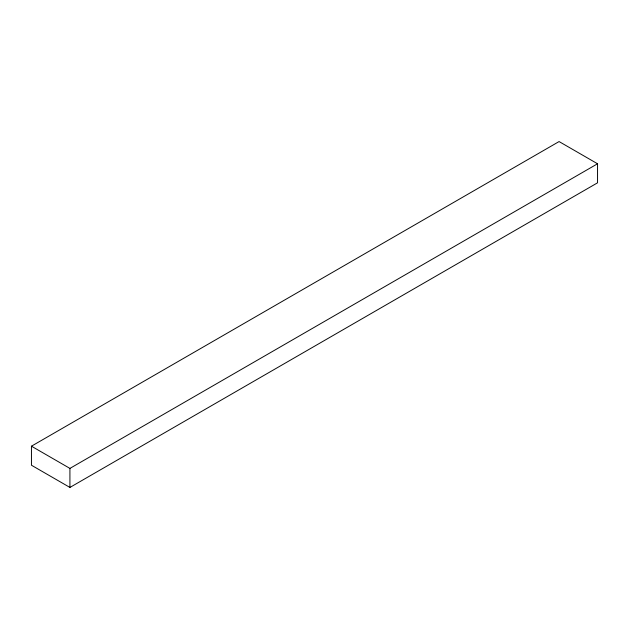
<?xml version="1.0" encoding="UTF-8"?>
<svg xmlns="http://www.w3.org/2000/svg" width="629" height="629" viewBox="0 0 629 629"><rect width="100%" height="100%" fill="white"/><g stroke="black" fill="none" stroke-linecap="round" stroke-linejoin="round"><path stroke-width="0.94" d="M31.45 446.189L559.079 141.564L597.55 163.776L597.55 182.811L69.921 487.436L31.45 465.224L31.45 446.189L69.921 468.401L597.55 163.776M69.921 468.401L69.921 487.436"/></g></svg>
